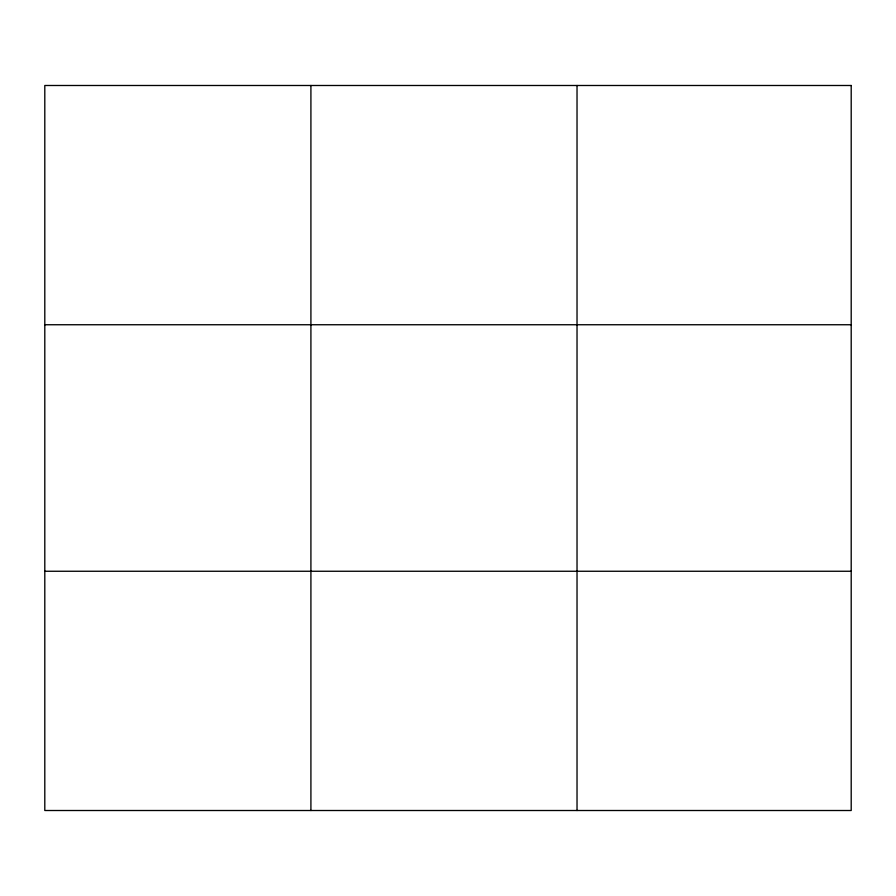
<?xml version="1.0" encoding="UTF-8"?>
<svg xmlns="http://www.w3.org/2000/svg" width="896" height="896" viewBox="0 0 896 896"><rect width="100%" height="100%" fill="white"/><g stroke="black" fill="none" stroke-linecap="round" stroke-linejoin="round"><path stroke-width="1.34" d="M310.912 810.51L310.912 85.49M577.024 810.51L577.024 85.49M44.8 324.744L851.2 324.744M44.8 571.256L851.2 571.256M851.2 85.49L851.2 810.51L44.8 810.51L44.8 85.49L851.2 85.49"/></g></svg>
